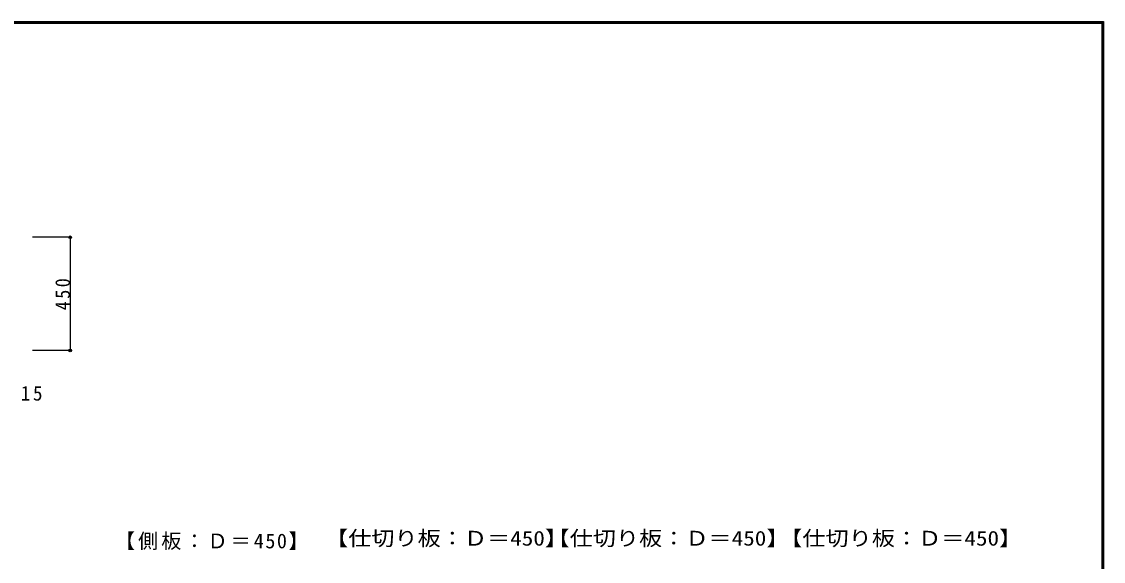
# Model space of a CAD drawing. Units: millimetres at full size, sheet at 1:20; details may follow other scales. Extents: x -3922 to 3878, y -2932 to 2722.
# Drawn here: x -421 to 3878, y 578 to 2722 of the extents above; entities that cross this region are included whole.
import ezdxf
from ezdxf.enums import TextEntityAlignment as Align

# ---------------------------------------------------------------- set-up
doc = ezdxf.new("R2010")
doc.units = ezdxf.units.MM
doc.header["$LTSCALE"] = 20
doc.header["$PDMODE"] = 32
doc.header["$PDSIZE"] = 10
for name, color, linetype in [('0-A_文字', 7, 'Continuous'), ('0-B_寸法', 7, 'Continuous'), ('F-1_枠', 6, 'Continuous')]:
    doc.layers.add(name, color=color, linetype=linetype)
doc.styles.add('ＭＳ ゴシック', font='')
doc.styles.get('ＭＳ ゴシック').set_extended_font_data('MS Gothic')

msp = doc.modelspace()

# ---------------------------------------------------------------- linework, layer by layer
at = {"layer": '0-B_寸法', "color": 4}
for p, q in [((-227.63, 1865.63), (-377.63, 1865.63)), ((-227.63, 1865.63), (-227.63, 1415.63)), ((-227.63, 1415.63), (-377.63, 1415.63))]:
    msp.add_line(p, q, dxfattribs=at)
at = {"layer": '0-B_寸法'}
for p in [(-227.63, 1865.63), (-227.63, 1415.63)]:
    msp.add_point(p, dxfattribs=at)
at = {"layer": 'F-1_枠'}
for p, q in [((-3922.03, 2722.29), (3877.97, 2722.29)), ((-3922.03, 2718.96), (3877.97, 2718.96)), ((-3922.03, 2715.63), (3877.97, 2715.63)), ((3871.3, 2722.29), (3871.3, -2864.37)), ((3874.63, 2722.29), (3874.63, -2864.37)), ((3877.97, 2722.29), (3877.97, -2864.37))]:
    msp.add_line(p, q, dxfattribs=at)

# ---------------------------------------------------------------- texts
at = {"layer": '0-A_文字', "style": 'ＭＳ ゴシック', "width": 1.15}
for p in [(784.87, 622.73), (1664.87, 622.73), (2589.87, 622.73)]:
    msp.add_text('【仕切り板：Ｄ＝450】', height=58.65, dxfattribs=at).set_placement(p, align=Align.BOTTOM_LEFT)
at = {"layer": '0-A_文字', "insert": (-50.13, 622.73), "char_height": 58.65, "attachment_point": 7, "style": 'ＭＳ ゴシック'}
msp.add_mtext('\\T1.15;【側板：Ｄ＝450】', dxfattribs=at)
at = {"layer": '0-B_寸法', "insert": (-227.63, 1575.63), "char_height": 58.65, "attachment_point": 7, "rotation": 90, "style": 'ＭＳ ゴシック'}
msp.add_mtext('\\T1.27;\\W0.9;450', dxfattribs=at)
at = {"layer": '0-B_寸法', "insert": (-423.87, 1215.63), "char_height": 58.65, "attachment_point": 7, "style": 'ＭＳ ゴシック'}
msp.add_mtext('\\T1.27;\\W0.95;15', dxfattribs=at)

doc.saveas('drawing.dxf')
